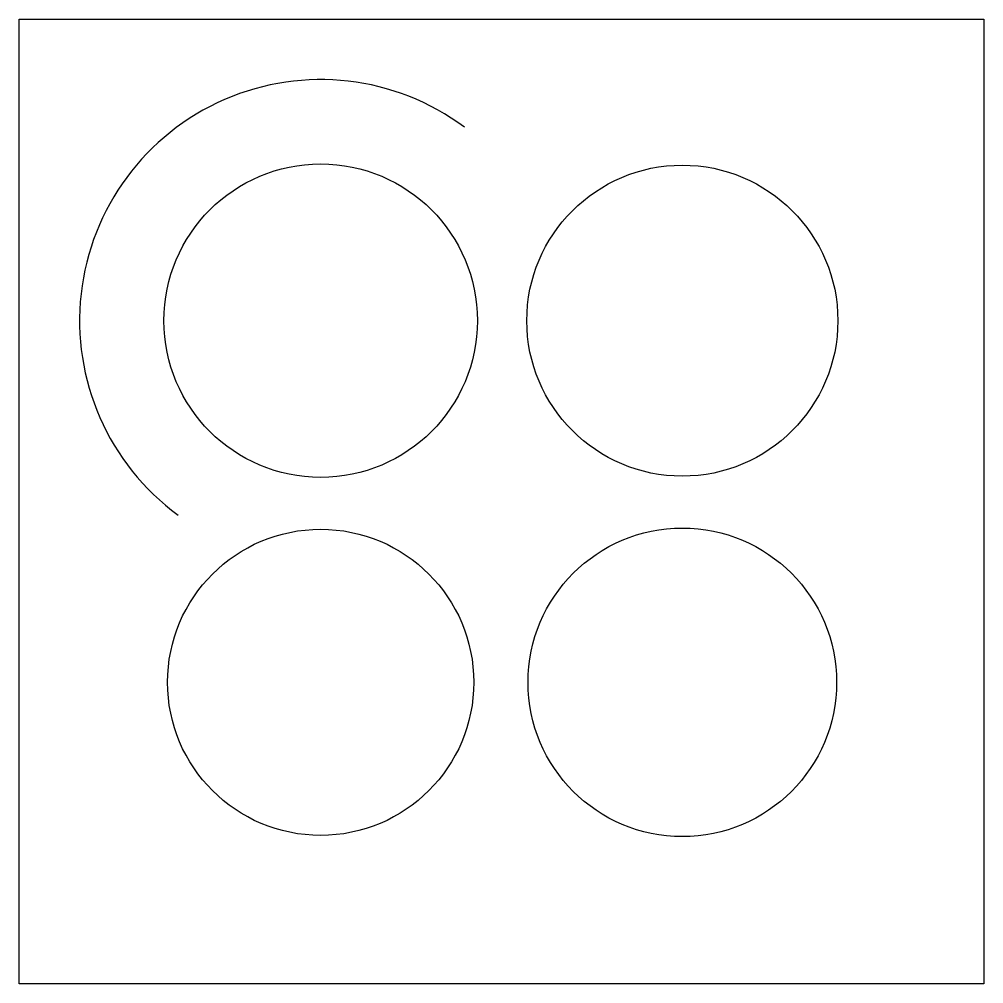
# Model space of a CAD drawing. Header units: millimetres. Extents: x -12.5 to 27.5, y -12.5 to 27.5.
import ezdxf

# ---------------------------------------------------------------- set-up
doc = ezdxf.new("R2010")
doc.units = ezdxf.units.MM
doc.layers.get('0').update_dxf_attribs({"linetype": 'CONTINUOUS'})

msp = doc.modelspace()

# ---------------------------------------------------------------- linework, layer by layer
msp.add_lwpolyline([(-12.5, 27.5), (27.5, 27.5), (27.5, -12.5), (-12.5, -12.5)], close=True)
for centre, radius in [((0, 15), 6.5), ((15, 15), 6.45), ((15, 0), 6.4), ((0, 0), 6.35)]:
    msp.add_circle(centre, radius)
msp.add_arc((0, 15), 10, 53.3679, 233.7384)

doc.saveas('drawing.dxf')
